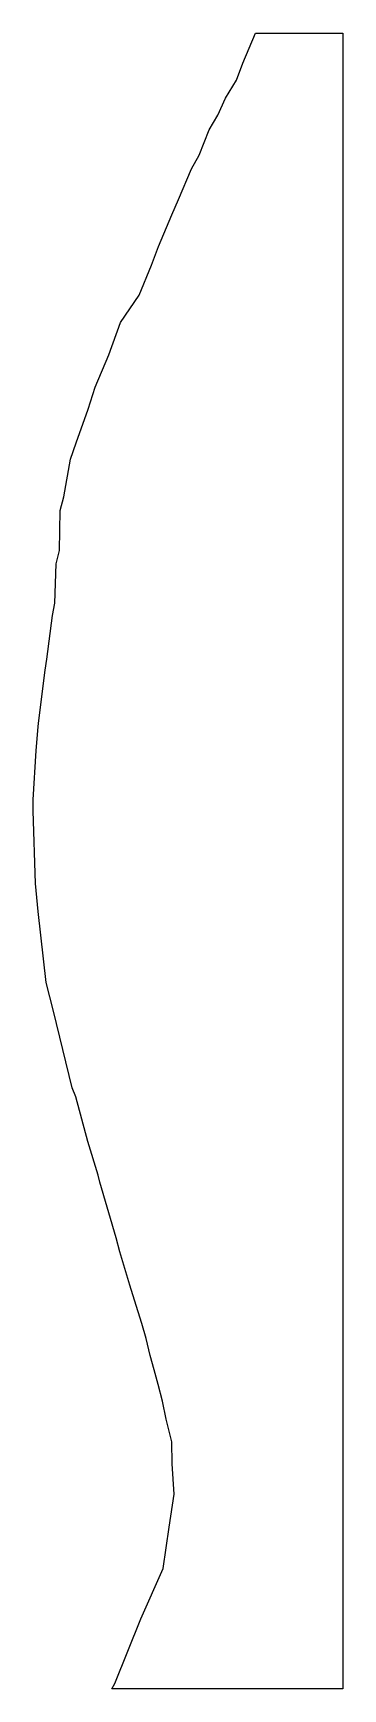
# Model space of a CAD drawing. Extents: x -82 to -20, y -101 to 230.
import ezdxf

# ---------------------------------------------------------------- set-up
doc = ezdxf.new("R2010")
doc.units = 0
doc.header["$MEASUREMENT"] = 0
doc.layers.add('VISIBLE', color=7, linetype='CONTINUOUS')

msp = doc.modelspace()

# ---------------------------------------------------------------- linework, layer by layer
at = {"layer": 'VISIBLE'}
for p, q in [((-40.04, 223.91), (-37.49, 229.91)), ((-37.49, 229.91), (-20, 229.91)), ((-20, 229.91), (-20, -101.22)), ((-41.33, 220.48), (-40.04, 223.91)), ((-43.48, 216.92), (-41.33, 220.48)), ((-45.06, 213.49), (-43.48, 216.92)), ((-46.79, 210.59), (-45.06, 213.49)), ((-48.8, 205.53), (-46.79, 210.59)), ((-50.33, 202.75), (-48.8, 205.53)), ((-52.89, 196.63), (-50.33, 202.75)), ((-54.23, 193.58), (-52.89, 196.63)), ((-56.93, 187.21), (-54.23, 193.58)), ((-58.29, 183.52), (-56.93, 187.21)), ((-60.76, 177.48), (-58.29, 183.52)), ((-64.49, 172.02), (-60.76, 177.48)), ((-66.83, 165.56), (-64.49, 172.02)), ((-69.61, 159.1), (-66.83, 165.56)), ((-70.97, 154.71), (-69.61, 159.1)), ((-73.4, 148), (-70.97, 154.71)), ((-74.56, 144.74), (-73.4, 148)), ((-75.86, 137.17), (-74.56, 144.74)), ((-76.57, 134.44), (-75.86, 137.17)), ((-76.73, 126.47), (-76.57, 134.44)), ((-77.42, 123.76), (-76.73, 126.47)), ((-77.68, 115.93), (-77.42, 123.76)), ((-78.14, 113.42), (-77.68, 115.93)), ((-79.29, 104.68), (-78.14, 113.42)), ((-79.58, 102.49), (-79.29, 104.68)), ((-80.96, 91.89), (-79.58, 102.49)), ((-81.39, 86.44), (-81.01, 91.17)), ((-81.01, 91.17), (-80.96, 91.89)), ((-82.01, 76.61), (-81.39, 86.44)), ((-82.02, 74.36), (-82.01, 76.61)), ((-81.52, 59.85), (-82.02, 74.36)), ((-81.01, 54.28), (-81.52, 59.85)), ((-79.4, 40.05), (-81.01, 54.28)), ((-77.93, 34.33), (-79.4, 40.05)), ((-74.2, 18.98), (-77.93, 34.33)), ((-73.48, 17.17), (-74.2, 18.98)), ((-71.04, 8.27), (-73.48, 17.17)), ((-68.97, 1.54), (-71.04, 8.27)), ((-68.68, 0.1), (-68.97, 1.54)), ((-65.37, -11), (-68.68, 0.1)), ((-64.65, -13.83), (-65.37, -11)), ((-62.62, -20.48), (-64.65, -13.83)), ((-61.7, -23.5), (-62.62, -20.48)), ((-60.24, -28.12), (-61.7, -23.5)), ((-59.4, -31.14), (-60.24, -28.12)), ((-58.55, -34.54), (-59.4, -31.14)), ((-57.76, -37.41), (-58.55, -34.54)), ((-56.96, -40.36), (-57.76, -37.41)), ((-56.14, -43.71), (-56.96, -40.36)), ((-55.36, -47.25), (-56.14, -43.71)), ((-54.24, -51.81), (-55.36, -47.25)), ((-54.2, -56.18), (-54.24, -51.81)), ((-53.81, -62.28), (-54.2, -56.18)), ((-54.79, -68.9), (-53.81, -62.28)), ((-55.98, -77.16), (-54.79, -68.9)), ((-60.45, -87.23), (-55.98, -77.16)), ((-65.65, -100.11), (-60.45, -87.23)), ((-66.23, -101.22), (-65.65, -100.11)), ((-20, -101.22), (-66.23, -101.22))]:
    msp.add_line(p, q, dxfattribs=at)

doc.saveas('drawing.dxf')
